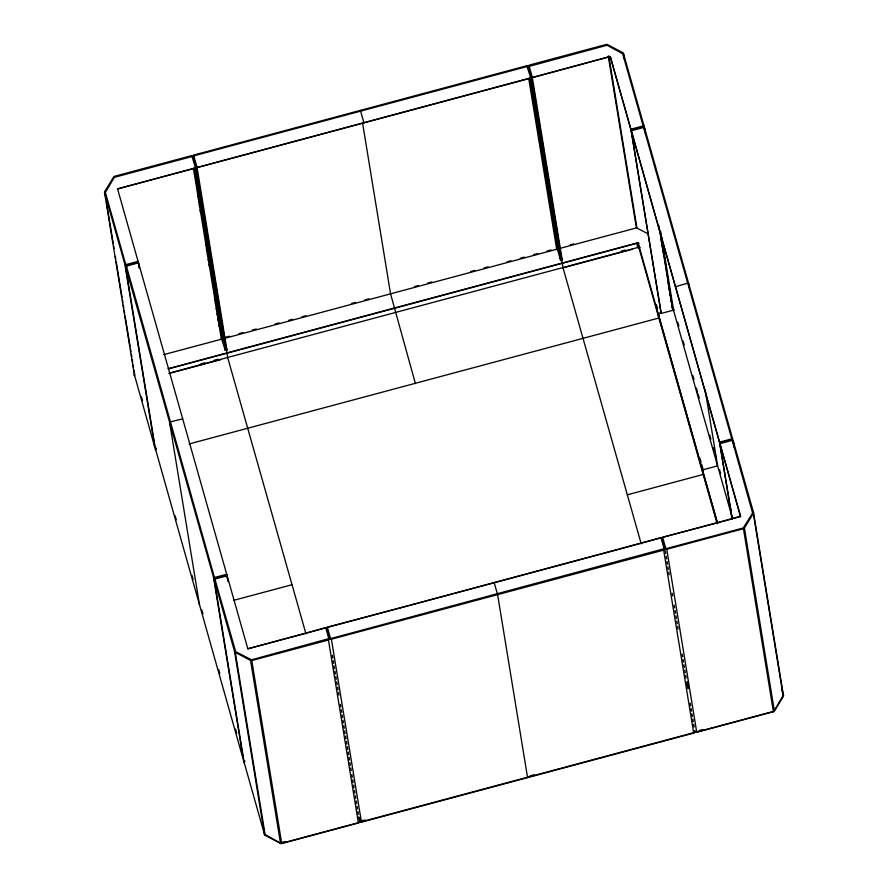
<?xml version="1.0" encoding="UTF-8"?>
<svg xmlns="http://www.w3.org/2000/svg" width="888" height="888" viewBox="0 0 888 888"><rect width="100%" height="100%" fill="white"/><g stroke="black" fill="none" stroke-linecap="round" stroke-linejoin="round"><path stroke-width="1.33" d="M783.438 695.504L753.479 512.365L733.199 440.803A1.576 1.465 -9.3 0 0 731.279 439.804L719.735 442.901L732.334 519.28M156.133 448.251A1.576 1.465 -9.3 0 1 154.801 447.197L134.432 374.914M134.432 375.058L134.51 374.481A1.576 1.465 -9.3 0 0 134.477 375.346M783.36 695.937L783.238 696.192A1.576 1.465 -9.3 0 0 783.394 695.071L774.336 710.722A1.576 1.465 -9.3 0 1 773.381 711.432L696.703 731.99A1.576 1.465 -9.3 0 1 694.782 730.979L693.717 733.088L361.449 822.177L359.507 821.023M227.439 578.532L226.74 574.27L215.185 577.366L214.274 576.889L126.551 266.567M155.567 449.472L155.766 448.906M134.554 374.78A1.576 1.465 -9.3 0 0 134.521 375.635L104.562 192.641A1.576 1.465 -9.3 0 1 104.717 191.519L113.62 176.989A1.576 1.465 -9.3 0 1 114.574 176.279L191.253 155.722A1.576 1.465 -9.3 0 1 193.173 156.732L196.226 167.51L227.65 357.464L305.927 633.766M661.815 537.495L664.868 548.273A1.576 1.465 -9.3 0 0 666.777 549.284L743.456 528.715A1.576 1.465 -9.3 0 0 744.422 528.016L753.313 513.486A1.576 1.465 -9.3 0 0 753.479 512.365M694.827 731.268A1.576 1.465 -9.3 0 0 696.747 732.278L773.426 711.721A1.576 1.465 -9.3 0 0 774.38 711.01L783.283 696.481A1.576 1.465 -9.3 0 0 783.438 695.36L781.951 689.965M672.593 308.735L662.914 247.175M694.194 732.545L360.817 821.933M189.155 443.945L658.852 318.015L658.108 313.464L661.005 312.687L630.869 129.237L642.424 126.14L642.956 125.275L622.677 53.724L607.037 45.255L529.248 66.356L532.323 77.4L562.248 260.106L560.65 260.539L530.724 77.822L527.039 66.545L194.494 155.655L194.017 156.81M224.165 338.483L556.687 249.273L557.597 249.75L560.65 260.539M409.479 605.45L327.306 627.172L330.358 637.961L331.268 638.439L664.091 548.74L661.016 537.706L619.347 549.173M193.173 156.732A1.576 1.465 -9.3 0 1 194.283 154.912L526.551 65.823A1.576 1.465 -9.3 0 1 528.471 66.833L531.524 77.611L562.959 267.566L641.225 543.867M195.471 168.01L117.527 188.911L610.267 56.499L740.548 516.383L722.41 521.545M197.069 167.588L530.78 78.111M532.367 77.689L610.267 56.499M104.562 192.641L124.831 264.191A1.576 1.465 -9.3 0 0 126.751 265.201L138.295 262.104M631.091 129.981L642.635 126.884A1.576 1.465 -9.3 0 1 644.555 127.894L732.4 437.973L733.277 443.356M126.429 266.811L125.63 267.022L155.6 450.027L155.511 449.184A1.576 1.465 -9.3 0 1 155.711 448.618M732.234 517.538L673.67 310.822L672.771 310.345L661.216 313.442L631.301 130.725L643.123 127.606L644.555 127.894L645.432 133.267M225.541 337.262L229.559 336.186M238.939 333.666L242.957 332.589M252.336 330.07L256.366 328.993M275.114 323.965L279.132 322.888M288.511 320.379L292.529 319.303M301.909 316.783L305.927 315.706M351.481 303.496L355.5 302.42M364.879 299.9L368.909 298.823M414.452 286.613L418.481 285.536M427.85 283.017L431.879 281.94M470.729 271.517L474.747 270.44M484.127 267.932L488.145 266.855M506.904 261.827L510.922 260.75M520.301 258.23L524.32 257.154M533.699 254.634L537.717 253.557M547.097 251.049L551.115 249.972M570.296 244.833L573.881 243.867M163.869 354.601L221.656 339.149L225.341 350.438L226.94 350.005L197.025 167.299L193.973 156.521M559.718 248.462L636.541 227.883L648.429 233.999M168.265 368.653L636.851 243.012A1.243 1.166 -9.3 0 1 638.372 243.812L717.571 523.376M168.309 368.942L636.907 243.301A1.243 1.166 -9.3 0 1 638.417 244.1M200.788 363.869L204.784 362.804M214.108 360.295L218.115 359.229M621.389 251.104L625.396 250.028M169.186 373.149L637.595 247.552A1.243 1.166 -9.3 0 1 639.116 248.351L717.071 523.532M169.053 373.482L221.034 359.54M563.003 267.854L632.312 249.273M214.274 576.889L213.475 577.111L243.445 760.106L155.511 449.184M732.123 519.114L719.524 442.146L731.068 439.049L732.4 437.973A1.576 1.465 -9.3 0 1 731.279 439.804M126.751 265.201A1.576 1.465 -9.3 0 0 125.63 267.022L213.475 577.111A1.576 1.465 -9.3 0 0 215.396 578.121L226.951 575.024L228.027 581.64M227.162 575.768L215.606 578.865L215.085 579.72L235.697 651.703L251.559 659.806L328.782 638.65L325.707 627.605L307.57 632.767M719.946 443.645L731.49 440.548L732.4 441.025L752.602 513.109L743.245 527.971L666.566 548.54L665.667 548.051L662.603 537.273L721.112 521.889M233.489 600.399L292.03 584.704M627.328 494.805L703.174 474.47L702.43 469.93L717.593 465.856L705.116 389.621M740.548 516.383L247.819 648.795L267.299 643.567M268.598 643.223L286.78 638.339M288.089 637.995L306.271 633.122M410.778 605.094L452.492 593.917M453.801 593.561L618.048 549.528M215.396 578.121A1.576 1.465 -9.3 0 0 214.286 579.942L234.554 651.503A1.576 1.465 -9.3 0 0 235.287 652.38L250.571 660.428A1.576 1.465 -9.3 0 0 251.77 660.55L328.449 639.993A1.576 1.465 -9.3 0 0 329.559 638.172L326.507 627.394M281.474 842.512L285.303 841.491M365.201 820.068L360.395 820.9M530.003 775.879L534.021 774.802M699.045 730.558L702.885 729.525M244.555 761.282A1.576 1.465 -9.3 0 0 244.2 762.648L264.524 834.498A1.576 1.465 -9.3 0 0 265.246 835.375L280.541 843.422A1.576 1.465 -9.3 0 0 281.729 843.545L358.408 822.987A1.576 1.465 -9.3 0 0 359.529 821.167M673.792 310.012L672.605 309.879A1.576 1.465 -9.3 0 0 673.559 309.179M557.109 248.773L557.708 248.951M264.957 834.92L265.201 835.086A1.576 1.465 -9.3 0 1 264.48 834.209L280.497 843.134A1.576 1.465 -9.3 0 0 281.685 843.256L358.364 822.699A1.576 1.465 -9.3 0 0 359.485 820.878A1.576 1.465 -9.3 0 0 361.394 821.888L361.416 822.033M244.178 760.983L243.656 760.306A1.576 1.465 -9.3 0 0 244.733 760.872M125.63 263.98L126.54 264.458L138.084 261.361L139.216 268.265M528.471 66.833A1.576 1.465 -9.3 0 1 529.592 65.013L606.271 44.456A1.576 1.465 -9.3 0 1 607.459 44.578L622.754 52.625A1.576 1.465 -9.3 0 1 623.476 53.502L643.756 125.064L644.621 130.358M643.756 128.105L731.601 438.195M610.311 56.788L630.924 129.526M631.346 131.013L719.569 442.435M719.99 443.933L740.603 516.672M677.766 322.233L678.865 326.107M683.105 341.081L684.237 345.055M692.873 375.535L693.994 379.509M696.436 388.123L697.535 391.997M698.123 394.083L699.245 398.057M709.756 435.164L710.888 439.138M713.275 447.552L714.363 451.437M715.018 453.724L716.194 457.897M719.524 469.619L720.645 473.593M730.103 506.993L731.201 510.866M671.783 304.151L672.871 307.992M660.794 311.943L661.216 313.442M656.487 304.839L657.542 308.569M699.899 458.064L701.02 462.049M701.775 464.702L702.896 468.675M658.152 313.753L717.615 523.665M526.551 65.823L526.762 66.567M663.536 549.35L693.717 733.088M560.716 254.712L561.482 257.409M561.738 258.308L562.248 260.106M360.417 110.367L363.925 122.855M194.283 154.912L194.494 155.655M331.268 638.439L361.449 822.177M226.174 347.308L226.94 350.005M359.518 817.97L360.029 819.768M117.482 188.622L247.819 648.795M125.674 264.269L105.361 192.419L114.33 177.356L192.03 156.532L195.427 167.721L225.341 350.438M141.436 396.847L142.513 400.688M175.125 515.773L176.246 519.758M192.019 575.413L193.14 579.387M201.776 609.856L202.908 613.841M218.67 669.497L219.791 673.47M235.564 729.126L236.685 733.1M240.815 747.674L241.947 751.648M753.313 513.486L783.283 696.481M733.199 440.803L734.287 447.43M744.422 528.016L774.38 711.01M743.456 528.715L773.426 711.721M689.144 287.024L688.478 282.939L675.457 286.724M660.694 231.557L673.67 310.822M661.405 237.929L662.703 245.854M658.907 225.741L672.771 310.345M661.061 239.427L661.493 242.069M661.926 244.722L662.37 247.364M662.803 250.016L663.236 252.669M668.22 283.117L668.653 285.758M669.086 288.411L669.519 291.064M669.952 293.706L670.385 296.359M670.817 299.001L671.25 301.654M671.683 304.295L672.116 306.948M623.476 53.502L624.342 58.797M659.129 314.607L659.296 315.673M608.824 56.122L636.962 227.961M639.682 246.72L639.793 247.43M608.258 56.055L636.396 227.905M638.372 243.812L639.116 248.351M636.851 243.012L637.595 247.552M666.777 549.284L696.747 732.278M687.567 681.851L688.655 688.466M665.301 550.915L665.734 553.568M666.167 556.21L666.599 558.863M667.032 561.516L667.465 564.158M667.898 566.81L668.331 569.452M668.764 572.105L669.197 574.747M672.238 593.284L672.671 595.937M674.192 605.205L674.625 607.847M675.058 610.5L675.49 613.142M675.923 615.795L676.356 618.437M676.789 621.089L677.222 623.742M677.655 626.384L678.088 629.037M682.206 654.19L682.639 656.831M683.072 659.484L683.505 662.137M683.949 664.779L684.382 667.432M684.815 670.074L685.247 672.727M685.68 675.368L686.113 678.021M686.757 681.995L687.845 688.611M690.231 703.174L690.664 705.827M691.097 708.469L691.53 711.122M691.963 713.763L692.396 716.416M692.829 719.058L693.262 721.711M693.695 724.364L694.139 727.006M533.311 87.191L533.744 89.843M534.176 92.485L534.609 95.127M535.042 97.769L535.475 100.411M535.908 103.052L536.341 105.705M536.774 108.347L537.207 110.989M537.64 113.631L538.072 116.273M538.505 118.914L538.938 121.567M539.371 124.209L539.804 126.851M542.191 141.392L542.624 144.034M543.056 146.675L543.489 149.317M543.922 151.97L544.355 154.612M544.788 157.254L545.221 159.896M545.654 162.537L546.087 165.19M546.52 167.832L546.953 170.474M547.385 173.116L547.818 175.757M548.251 178.399L548.684 181.052M551.06 195.593L551.492 198.235M551.925 200.877L552.358 203.519M552.791 206.16L553.224 208.802M553.657 211.455L554.09 214.097M555.389 222.022L555.821 224.675M556.254 227.317L556.687 229.959M557.12 232.601L557.553 235.242M529.448 77.911L557.597 249.75M528.815 79.088L556.687 249.273M527.583 777.633L497.613 594.638L494.205 582.728M415.406 383.583L390.554 293.817L362.681 123.654M332.378 655.377L332.811 658.03M333.244 660.683L333.677 663.325M334.11 665.978L334.543 668.62M334.976 671.273L335.42 673.914M335.853 676.567L336.286 679.209M336.719 681.862L337.151 684.515M337.584 687.157L338.017 689.81M338.45 692.451L338.883 695.104M340.404 704.373L340.837 707.015M341.269 709.667L341.702 712.309M342.135 714.962L342.568 717.604M343.001 720.257L343.434 722.91M343.867 725.552L344.3 728.204M344.733 730.846L345.166 733.499M345.61 736.141L346.043 738.794M346.475 741.436L346.908 744.089M347.341 746.741L347.774 749.383M348.207 752.036L348.64 754.678M349.073 757.331L349.506 759.973M349.939 762.625L350.372 765.267M350.804 767.92L351.237 770.562M351.892 774.536L352.325 777.189M352.758 779.831L353.191 782.483M353.624 785.136L354.057 787.778M354.49 790.431L354.923 793.073M355.367 795.726L355.799 798.368M356.232 801.02L356.665 803.662M357.098 806.315L357.531 808.968M357.964 811.61L358.397 814.263M358.83 816.905L359.263 819.557M328.449 639.993L358.408 822.987M216.272 288.656L216.716 291.342M217.16 294.028L217.593 296.714M218.037 299.4L218.481 302.087M218.914 304.773L219.358 307.459M194.15 167.81L222.289 339.66M193.462 168.653L221.378 339.172M197.536 194.117L197.969 196.77M198.401 199.412L198.834 202.064M199.278 204.706L199.711 207.359M200.144 210.012L200.577 212.654M205.561 243.101L205.994 245.754M206.427 248.407L206.86 251.049M207.293 253.702L207.725 256.343M208.158 258.996L208.591 261.638M209.035 264.291L209.468 266.933M214.452 297.391L214.885 300.033M215.318 302.686L215.751 305.328M216.184 307.981L216.617 310.634M217.049 313.275L217.482 315.928M217.915 318.57L218.348 321.223M218.781 323.865L219.225 326.518M251.77 660.55L281.729 843.545M250.571 660.428L280.541 843.422M235.287 652.38L265.246 835.375M234.554 651.503L264.524 834.498M214.286 579.942L244.244 762.936A1.576 1.465 -9.3 0 1 244.833 761.36M182.673 418.847L169.553 422.066L199.523 605.061M139.205 267.11L138.517 262.848L126.962 265.945L126.485 267.099M124.831 264.191L154.801 447.197M104.717 191.519L105.15 194.161M105.583 196.814L106.016 199.456M106.449 202.109L109.701 221.967M109.923 223.288L113.176 243.146M113.609 245.798L114.041 248.451M115.34 256.388L115.773 259.041M116.206 261.683L119.458 281.54M119.68 282.872L122.067 297.436M122.5 300.077L122.933 302.73M123.365 305.372L123.798 308.025M124.231 310.678L124.664 313.32M125.097 315.973L130.081 346.42M130.525 349.073L130.958 351.715M131.391 354.368L131.824 357.009M132.257 359.662L132.689 362.304M133.122 364.957L133.555 367.599M133.988 370.252L134.643 374.225M693.695 732.944L693.672 732.8A1.576 1.465 -9.3 0 0 694.782 730.979M673.748 309.723A1.576 1.465 -9.3 0 0 672.56 309.59A1.576 1.465 -9.3 0 0 673.315 309.146M643.756 125.064A1.576 1.465 -9.3 0 1 642.635 126.884M329.559 638.172A1.576 1.465 -9.3 0 0 331.479 639.182L663.747 550.094A1.576 1.465 -9.3 0 0 664.868 548.273M221.8 338.672A1.576 1.465 -9.3 0 1 222.411 338.85M221.456 338.384A1.576 1.465 -9.3 0 1 222.067 338.439M155.777 447.907A1.576 1.465 -9.3 0 1 154.756 446.908M557.065 248.485A1.576 1.465 -9.3 0 1 557.664 248.662M638.161 246.742A2.065 1.931 -9.3 0 1 638.96 246.975M639.293 247.208A2.065 1.931 -9.3 0 1 639.782 247.808M638.206 247.031A2.065 1.931 -9.3 0 1 639.005 247.264M638.96 248.252A1.243 1.166 -9.3 0 1 639.16 248.64M638.261 242.724A2.065 1.931 -9.3 0 1 638.883 243.234"/></g></svg>
